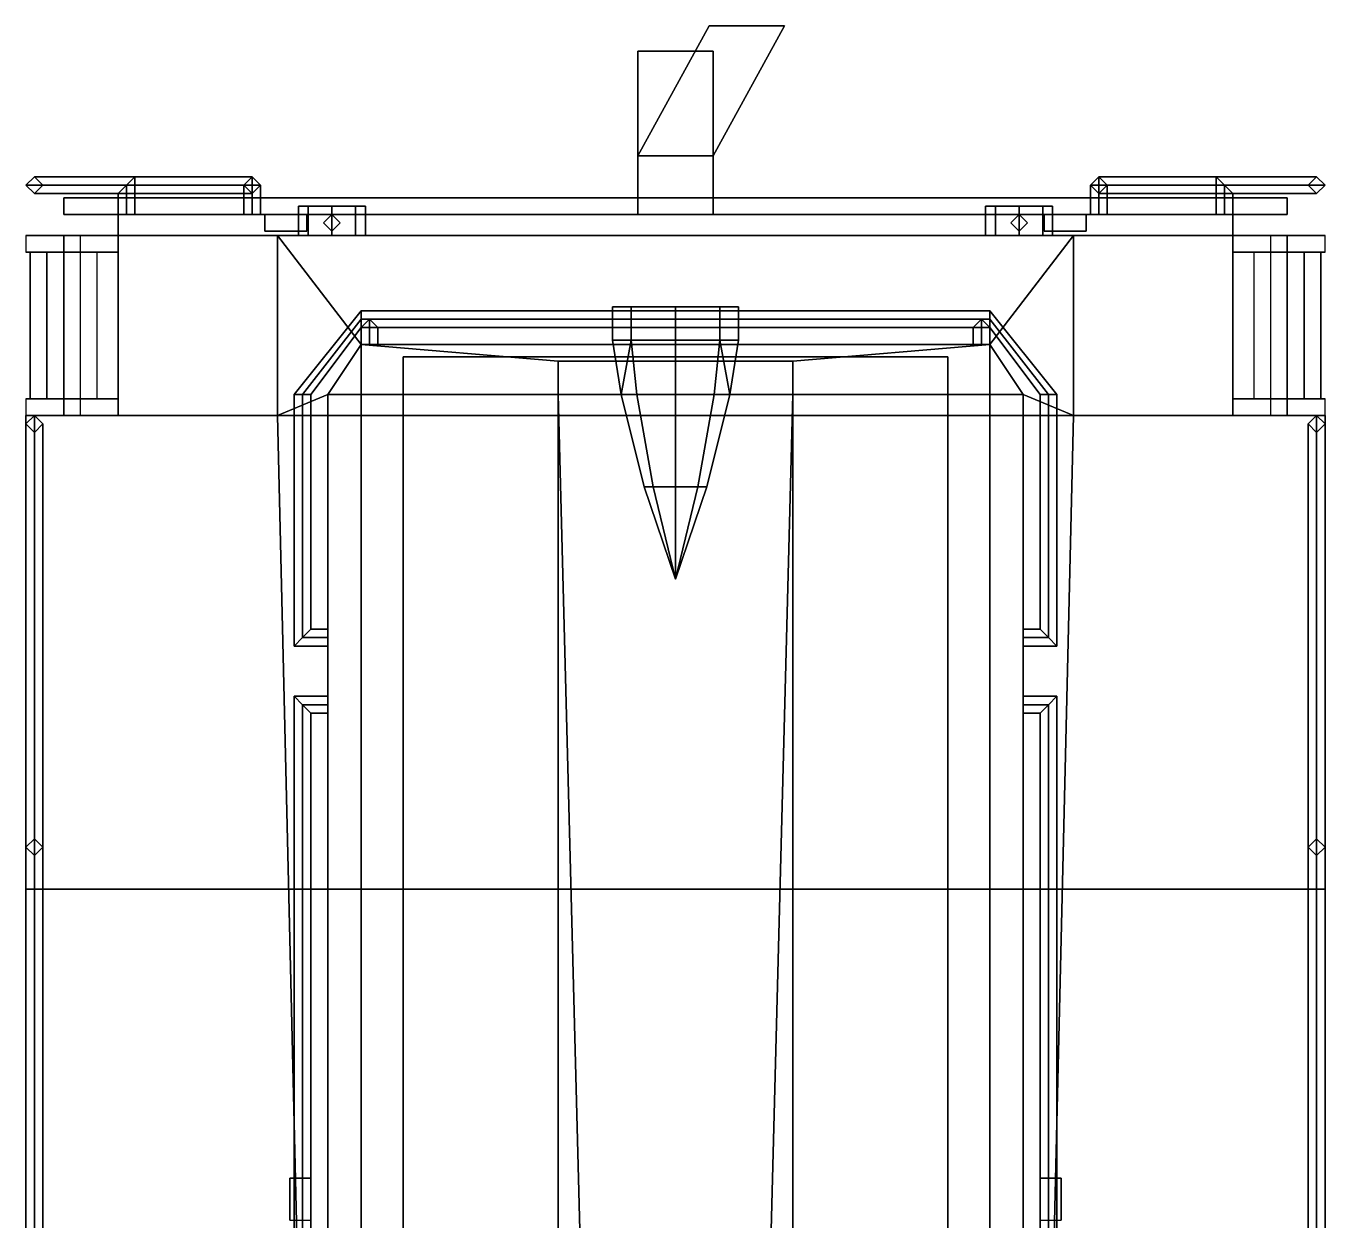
# Model space of a CAD drawing. Extents: x -1.55 to 1.55, y -4.7 to 4.73.
# Drawn here: x -1.55 to 1.55, y 1.88 to 4.73 of the extents above; entities that cross this region are included whole.
import ezdxf

# ---------------------------------------------------------------- set-up
doc = ezdxf.new("R2010")
doc.units = 0
doc.layers.get('0').update_dxf_attribs({"linetype": 'CONTINUOUS'})
doc.layers.add('LOWER', color=5, linetype='CONTINUOUS')
doc.layers.add('TMP', color=4, linetype='CONTINUOUS')

msp = doc.modelspace()

# ---------------------------------------------------------------- linework, layer by layer
for points in [[(0.08, 4.73, 1.22), (0.08, 4.73, 0.77), (-0.09, 4.42, 0.89), (-0.09, 4.42, 1.22)], [(-0.09, 4.42, 0.89), (0.08, 4.73, 0.77), (0.26, 4.73, 0.77), (0.09, 4.42, 0.89)], [(0.09, 4.42, 1.22), (0.26, 4.73, 1.22), (0.08, 4.73, 1.22), (-0.09, 4.42, 1.22)], [(0.26, 4.73, 1.22), (0.26, 4.73, 0.77), (0.08, 4.73, 0.77), (0.08, 4.73, 1.22)], [(0.09, 4.42, 0.89), (0.26, 4.73, 0.77), (0.26, 4.73, 1.22), (0.09, 4.42, 1.22)], [(-0.09, 4.67, 1.09), (-0.09, 4.67, 0.94), (-0.09, 4.28, 0.94), (-0.09, 4.28, 1.09)], [(0.05, 4.67, 1.09), (0.05, 4.67, 0.94), (-0.09, 4.67, 0.94), (-0.09, 4.67, 1.09)], [(-0.09, 4.28, 0.94), (-0.09, 4.67, 0.94), (0.09, 4.67, 0.94), (0.09, 4.28, 0.94)], [(0.09, 4.28, 1.09), (0.09, 4.67, 1.09), (-0.09, 4.67, 1.09), (-0.09, 4.28, 1.09)], [(-0.09, 4.42, 1.22), (-0.09, 4.42, 0.89), (0.09, 4.42, 0.89), (0.09, 4.42, 1.22)], [(0.09, 4.28, 0.94), (0.09, 4.42, 0.94), (0.09, 4.42, 1.09), (0.09, 4.28, 1.09)], [(-1.33, 4.28, 1.28), (-1.33, 4.28, 0.51), (-1.33, 4.23, 0.51), (-1.33, 4.23, 1.28)], [(1.33, 4.28, 1.28), (1.33, 4.28, 0.51), (-1.33, 4.28, 0.51), (-1.33, 4.28, 1.28)], [(1.33, 4.23, 1.28), (1.33, 4.28, 1.28), (-1.33, 4.28, 1.28), (-1.33, 4.23, 1.28)], [(-0.7634, 4.3, 1.4466), (-0.9, 4.3, 1.39), (-0.8766, 4.3, 1.4466), (-0.82, 4.3, 1.47)], [(-0.8766, 4.3, 1.4466), (-0.9, 4.3, 1.39), (-0.9, 4.23, 1.39), (-0.8766, 4.23, 1.4466)], [(-0.9, 4.3, 1.39), (-0.8766, 4.3, 1.3334), (-0.8766, 4.23, 1.3334), (-0.9, 4.23, 1.39)], [(-0.74, 4.3, 1.39), (-0.8766, 4.3, 1.3334), (-0.9, 4.3, 1.39), (-0.7634, 4.3, 1.4466)], [(-0.82, 4.3, 1.47), (-0.8766, 4.3, 1.4466), (-0.8766, 4.23, 1.4466), (-0.82, 4.23, 1.47)], [(-0.8766, 4.3, 1.3334), (-0.82, 4.3, 1.31), (-0.82, 4.23, 1.31), (-0.8766, 4.23, 1.3334)], [(-0.7634, 4.3, 1.3334), (-0.82, 4.3, 1.31), (-0.8766, 4.3, 1.3334), (-0.74, 4.3, 1.39)], [(-0.82, 4.28, 1.28), (-0.84, 4.26, 1.28), (-0.84, 4.26, 1.32), (-0.82, 4.28, 1.31)], [(-0.7634, 4.3, 1.4466), (-0.82, 4.3, 1.47), (-0.82, 4.23, 1.47), (-0.7634, 4.23, 1.4466)], [(-0.82, 4.3, 1.31), (-0.7634, 4.3, 1.3334), (-0.7634, 4.23, 1.3334), (-0.82, 4.23, 1.31)], [(-0.8, 4.26, 1.28), (-0.82, 4.28, 1.28), (-0.82, 4.28, 1.31), (-0.8, 4.26, 1.32)], [(-0.74, 4.3, 1.39), (-0.7634, 4.3, 1.4466), (-0.7634, 4.23, 1.4466), (-0.74, 4.23, 1.39)], [(-0.7634, 4.3, 1.3334), (-0.74, 4.3, 1.39), (-0.74, 4.23, 1.39), (-0.7634, 4.23, 1.3334)], [(0.8766, 4.3, 1.4466), (0.74, 4.3, 1.39), (0.7634, 4.3, 1.4466), (0.82, 4.3, 1.47)], [(0.7634, 4.3, 1.4466), (0.74, 4.3, 1.39), (0.74, 4.23, 1.39), (0.7634, 4.23, 1.4466)], [(0.74, 4.3, 1.39), (0.7634, 4.3, 1.3334), (0.7634, 4.23, 1.3334), (0.74, 4.23, 1.39)], [(0.9, 4.3, 1.39), (0.7634, 4.3, 1.3334), (0.74, 4.3, 1.39), (0.8766, 4.3, 1.4466)], [(0.82, 4.3, 1.47), (0.7634, 4.3, 1.4466), (0.7634, 4.23, 1.4466), (0.82, 4.23, 1.47)], [(0.7634, 4.3, 1.3334), (0.82, 4.3, 1.31), (0.82, 4.23, 1.31), (0.7634, 4.23, 1.3334)], [(0.8766, 4.3, 1.3334), (0.82, 4.3, 1.31), (0.7634, 4.3, 1.3334), (0.9, 4.3, 1.39)], [(0.82, 4.28, 1.28), (0.8, 4.26, 1.28), (0.8, 4.26, 1.32), (0.82, 4.28, 1.31)], [(0.8766, 4.3, 1.4466), (0.82, 4.3, 1.47), (0.82, 4.23, 1.47), (0.8766, 4.23, 1.4466)], [(0.82, 4.3, 1.31), (0.8766, 4.3, 1.3334), (0.8766, 4.23, 1.3334), (0.82, 4.23, 1.31)], [(0.84, 4.26, 1.28), (0.82, 4.28, 1.28), (0.82, 4.28, 1.31), (0.84, 4.26, 1.32)], [(0.9, 4.3, 1.39), (0.8766, 4.3, 1.4466), (0.8766, 4.23, 1.4466), (0.9, 4.23, 1.39)], [(0.8766, 4.3, 1.3334), (0.9, 4.3, 1.39), (0.9, 4.23, 1.39), (0.8766, 4.23, 1.3334)], [(1.33, 4.23, 0.51), (1.33, 4.28, 0.51), (1.33, 4.28, 1.28), (1.33, 4.23, 1.28)], [(-0.84, 4.26, 1.28), (-0.82, 4.24, 1.28), (-0.82, 4.24, 1.31), (-0.84, 4.26, 1.32)], [(-0.82, 4.24, 1.28), (-0.8, 4.26, 1.28), (-0.8, 4.26, 1.32), (-0.82, 4.24, 1.31)], [(0.8, 4.26, 1.28), (0.82, 4.24, 1.28), (0.82, 4.24, 1.31), (0.8, 4.26, 1.32)], [(0.82, 4.24, 1.28), (0.84, 4.26, 1.28), (0.84, 4.26, 1.32), (0.82, 4.24, 1.31)], [(-0.95, 4.23, 1.04), (-1.33, 4.23, 0.51), (1.33, 4.23, 0.51), (0.95, 4.23, 1.04)], [(-1.33, 4.23, 1.28), (-1.33, 4.23, 0.51), (-0.95, 4.23, 1.04), (-0.95, 4.23, 1.28)], [(-0.95, 4.23, 1.28), (-0.95, 4.23, 1.04), (-0.95, 3.8, 1.04), (-0.95, 3.8, 1.28)], [(0.75, 3.97, 1.28), (0.95, 4.23, 1.28), (-0.95, 4.23, 1.28), (-0.75, 3.97, 1.28)], [(-0.75, 3.97, 1.28), (-0.95, 4.23, 1.28), (-0.95, 3.8, 1.28), (-0.83, 3.85, 1.28)], [(-0.82, 4.23, 1.47), (-0.8766, 4.23, 1.4466), (-0.9, 4.23, 1.39), (-0.7634, 4.23, 1.4466)], [(-0.7634, 4.23, 1.4466), (-0.9, 4.23, 1.39), (-0.8766, 4.23, 1.3334), (-0.74, 4.23, 1.39)], [(-0.74, 4.23, 1.39), (-0.8766, 4.23, 1.3334), (-0.82, 4.23, 1.31), (-0.7634, 4.23, 1.3334)], [(0.82, 4.23, 1.47), (0.7634, 4.23, 1.4466), (0.74, 4.23, 1.39), (0.8766, 4.23, 1.4466)], [(0.8766, 4.23, 1.4466), (0.74, 4.23, 1.39), (0.7634, 4.23, 1.3334), (0.9, 4.23, 1.39)], [(0.95, 3.8, 1.28), (0.95, 4.23, 1.28), (0.75, 3.97, 1.28), (0.83, 3.85, 1.28)], [(0.9, 4.23, 1.39), (0.7634, 4.23, 1.3334), (0.82, 4.23, 1.31), (0.8766, 4.23, 1.3334)], [(0.95, 3.8, 1.04), (0.95, 4.23, 1.04), (0.95, 4.23, 1.28), (0.95, 3.8, 1.28)], [(0.95, 4.23, 1.04), (1.33, 4.23, 0.51), (1.33, 4.23, 1.28), (0.95, 4.23, 1.28)], [(-0.89, 3.85, 2.71), (-0.91, 3.85, 2.73), (-0.75, 4.05, 2.73), (-0.75, 4.03, 2.71)], [(-0.91, 3.85, 2.73), (-0.89, 3.85, 2.75), (-0.75, 4.03, 2.75), (-0.75, 4.05, 2.73)], [(-0.87, 3.85, 2.73), (-0.89, 3.85, 2.71), (-0.75, 4.03, 2.71), (-0.75, 4.01, 2.73)], [(-0.89, 3.85, 2.75), (-0.87, 3.85, 2.73), (-0.75, 4.01, 2.73), (-0.75, 4.03, 2.75)], [(-0.75, 4.05, 2.73), (-0.75, 4.03, 2.75), (0.75, 4.03, 2.75), (0.75, 4.05, 2.73)], [(-0.75, 4.03, 2.71), (-0.75, 4.05, 2.73), (0.75, 4.05, 2.73), (0.75, 4.03, 2.71)], [(-0.75, 4.03, 2.75), (-0.75, 4.01, 2.73), (0.75, 4.01, 2.73), (0.75, 4.03, 2.75)], [(-0.75, 4.01, 2.73), (-0.75, 4.03, 2.71), (0.75, 4.03, 2.71), (0.75, 4.01, 2.73)], [(-0.75, 3.97, 2.73), (-0.73, 3.97, 2.75), (-0.73, 4.03, 2.75), (-0.75, 4.01, 2.73)], [(-0.73, 3.97, 2.71), (-0.75, 3.97, 2.73), (-0.75, 4.01, 2.73), (-0.73, 4.03, 2.71)], [(-0.73, 3.97, 2.75), (-0.71, 3.97, 2.73), (-0.71, 4.01, 2.73), (-0.73, 4.03, 2.75)], [(-0.71, 3.97, 2.73), (-0.73, 3.97, 2.71), (-0.73, 4.03, 2.71), (-0.71, 4.01, 2.73)], [(-0.15, 3.98, 3), (-0.1061, 3.98, 3.1061), (-0.1061, 4.06, 3.1061), (-0.15, 4.06, 3)], [(-0.1061, 3.98, 2.8939), (-0.15, 3.98, 3), (-0.15, 4.06, 3), (-0.1061, 4.06, 2.8939)], [(-0.1061, 4.06, 3.1061), (0.15, 4.06, 3), (0.1061, 4.06, 2.8939), (-0.15, 4.06, 3)], [(-0.15, 4.06, 3), (0.1061, 4.06, 2.8939), (0, 4.06, 2.85), (-0.1061, 4.06, 2.8939)], [(-0.1061, 3.98, 3.1061), (0, 3.98, 3.15), (0, 4.06, 3.15), (-0.1061, 4.06, 3.1061)], [(0, 3.98, 2.85), (-0.1061, 3.98, 2.8939), (-0.1061, 4.06, 2.8939), (0, 4.06, 2.85)], [(0, 4.06, 3.15), (0.1061, 4.06, 3.1061), (0.15, 4.06, 3), (-0.1061, 4.06, 3.1061)], [(0, 3.98, 3.15), (0.1061, 3.98, 3.1061), (0.1061, 4.06, 3.1061), (0, 4.06, 3.15)], [(0.1061, 3.98, 2.8939), (0, 3.98, 2.85), (0, 4.06, 2.85), (0.1061, 4.06, 2.8939)], [(0.1061, 3.98, 3.1061), (0.15, 3.98, 3), (0.15, 4.06, 3), (0.1061, 4.06, 3.1061)], [(0.15, 3.98, 3), (0.1061, 3.98, 2.8939), (0.1061, 4.06, 2.8939), (0.15, 4.06, 3)], [(0.71, 3.97, 2.73), (0.73, 3.97, 2.75), (0.73, 4.03, 2.75), (0.71, 4.01, 2.73)], [(0.73, 3.97, 2.71), (0.71, 3.97, 2.73), (0.71, 4.01, 2.73), (0.73, 4.03, 2.71)], [(0.73, 3.97, 2.75), (0.75, 3.97, 2.73), (0.75, 4.01, 2.73), (0.73, 4.03, 2.75)], [(0.75, 3.97, 2.73), (0.73, 3.97, 2.71), (0.73, 4.03, 2.71), (0.75, 4.01, 2.73)], [(0.89, 3.85, 2.75), (0.91, 3.85, 2.73), (0.75, 4.05, 2.73), (0.75, 4.03, 2.75)], [(0.91, 3.85, 2.73), (0.89, 3.85, 2.71), (0.75, 4.03, 2.71), (0.75, 4.05, 2.73)], [(0.87, 3.85, 2.73), (0.89, 3.85, 2.75), (0.75, 4.03, 2.75), (0.75, 4.01, 2.73)], [(0.89, 3.85, 2.71), (0.87, 3.85, 2.73), (0.75, 4.01, 2.73), (0.75, 4.03, 2.71)], [(-0.75, 3.97, 2.75), (-0.75, 3.97, 1.28), (-0.83, 3.85, 1.28), (-0.83, 3.85, 2.75)], [(-0.75, 3.97, 2.81), (-0.75, 3.97, 2.75), (-0.83, 3.85, 2.75), (-0.75, 3.85, 2.81)], [(0.75, 3.97, 2.75), (0.75, 3.97, 1.28), (-0.75, 3.97, 1.28), (-0.75, 3.97, 2.75)], [(-0.28, 3.85, 2.9), (-0.28, 3.93, 2.9), (-0.75, 3.97, 2.81), (-0.75, 3.85, 2.81)], [(-0.75, 3.97, 2.81), (-0.28, 3.93, 2.9), (0.28, 3.93, 2.9), (0.75, 3.97, 2.81)], [(0.75, 3.97, 2.81), (0.75, 3.97, 2.75), (-0.75, 3.97, 2.75), (-0.75, 3.97, 2.81)], [(-0.1299, 3.85, 3), (-0.15, 3.98, 3), (-0.1061, 3.98, 2.8939), (-0.1299, 3.85, 2.9)], [(-0.0919, 3.85, 3.0919), (-0.1061, 3.98, 3.1061), (-0.15, 3.98, 3), (-0.1299, 3.85, 3)], [(-0.1299, 3.85, 2.9), (-0.1061, 3.98, 2.8939), (0, 3.98, 2.85), (0, 3.85, 2.8701)], [(0, 3.85, 3.1299), (0, 3.98, 3.15), (-0.1061, 3.98, 3.1061), (-0.0919, 3.85, 3.0919)], [(0, 3.85, 2.8701), (0, 3.98, 2.85), (0.1061, 3.98, 2.8939), (0.1299, 3.85, 2.9)], [(0.0919, 3.85, 3.0919), (0.1061, 3.98, 3.1061), (0, 3.98, 3.15), (0, 3.85, 3.1299)], [(0.1299, 3.85, 3), (0.15, 3.98, 3), (0.1061, 3.98, 3.1061), (0.0919, 3.85, 3.0919)], [(0.1299, 3.85, 2.9), (0.1061, 3.98, 2.8939), (0.15, 3.98, 3), (0.1299, 3.85, 3)], [(0.75, 3.97, 2.81), (0.28, 3.93, 2.9), (0.28, 3.85, 2.9), (0.75, 3.85, 2.81)], [(0.83, 3.85, 1.28), (0.75, 3.97, 1.28), (0.75, 3.97, 2.75), (0.83, 3.85, 2.75)], [(0.83, 3.85, 2.75), (0.75, 3.97, 2.75), (0.75, 3.97, 2.81), (0.75, 3.85, 2.81)], [(0.28, 3.85, 2.9), (0.28, 3.93, 2.9), (-0.28, 3.93, 2.9), (-0.28, 3.85, 2.9)], [(-0.83, -1.3, 1.28), (-0.83, 3.85, 1.28), (-0.95, 3.8, 1.28), (-0.83, -1.3, 1.28)], [(-0.91, 3.25, 2.73), (-0.89, 3.27, 2.75), (-0.89, 3.85, 2.75), (-0.91, 3.85, 2.73)], [(-0.89, 3.27, 2.71), (-0.91, 3.25, 2.73), (-0.91, 3.85, 2.73), (-0.89, 3.85, 2.71)], [(-0.89, 3.27, 2.75), (-0.87, 3.29, 2.73), (-0.87, 3.85, 2.73), (-0.89, 3.85, 2.75)], [(-0.87, 3.29, 2.73), (-0.89, 3.27, 2.71), (-0.89, 3.85, 2.71), (-0.87, 3.85, 2.73)], [(-0.83, 3.85, 2.75), (-0.83, 3.85, 1.28), (-0.83, -1.3, 1.28), (-0.83, -1.3, 2.75)], [(-0.75, 3.85, 2.81), (-0.83, 3.85, 2.75), (-0.83, -1.3, 2.75), (-0.75, -1.3, 2.81)], [(-0.28, -1.3, 2.9), (-0.28, 3.85, 2.9), (-0.75, 3.85, 2.81), (-0.75, -1.3, 2.81)], [(0.21, 1.15, 2.9), (0.28, 3.85, 2.9), (-0.28, 3.85, 2.9), (-0.21, 1.15, 2.9)], [(-0.21, 1.15, 2.9), (-0.28, 3.85, 2.9), (-0.28, 3.85, 2.9), (-0.28, 1.09, 2.9)], [(-0.053, 3.63, 3.053), (-0.0919, 3.85, 3.0919), (-0.1299, 3.85, 3), (-0.075, 3.63, 3)], [(-0.075, 3.63, 3), (-0.1299, 3.85, 3), (-0.1299, 3.85, 2.9), (-0.075, 3.63, 2.9)], [(0, 3.63, 3.075), (0, 3.85, 3.1299), (-0.0919, 3.85, 3.0919), (-0.053, 3.63, 3.053)], [(0.053, 3.63, 3.053), (0.0919, 3.85, 3.0919), (0, 3.85, 3.1299), (0, 3.63, 3.075)], [(0.075, 3.63, 3), (0.1299, 3.85, 3), (0.0919, 3.85, 3.0919), (0.053, 3.63, 3.053)], [(0.075, 3.63, 2.9), (0.1299, 3.85, 2.9), (0.1299, 3.85, 3), (0.075, 3.63, 3)], [(0.28, 3.85, 2.9), (0.28, 3.85, 2.9), (0.21, 1.15, 2.9), (0.28, 1.09, 2.9)], [(0.75, 3.85, 2.81), (0.28, 3.85, 2.9), (0.28, -1.3, 2.9), (0.75, -1.3, 2.81)], [(0.83, -1.3, 2.75), (0.83, 3.85, 2.75), (0.75, 3.85, 2.81), (0.75, -1.3, 2.81)], [(0.83, -1.3, 1.28), (0.83, 3.85, 1.28), (0.83, 3.85, 2.75), (0.83, -1.3, 2.75)], [(0.83, -1.3, 1.28), (0.95, 3.8, 1.28), (0.83, 3.85, 1.28), (0.83, -1.3, 1.28)], [(0.87, 3.29, 2.73), (0.89, 3.27, 2.75), (0.89, 3.85, 2.75), (0.87, 3.85, 2.73)], [(0.89, 3.27, 2.71), (0.87, 3.29, 2.73), (0.87, 3.85, 2.73), (0.89, 3.85, 2.71)], [(0.89, 3.27, 2.75), (0.91, 3.25, 2.73), (0.91, 3.85, 2.73), (0.89, 3.85, 2.75)], [(0.91, 3.25, 2.73), (0.89, 3.27, 2.71), (0.89, 3.85, 2.71), (0.91, 3.85, 2.73)], [(-1.55, 3.8, 1.28), (-1.55, 2.57, 1.04), (-1.55, -3.17, 1.04), (-1.55, -3.77, 1.28)], [(-0.83, -1.3, 1.28), (-0.95, 3.8, 1.28), (-1.55, 3.8, 1.28), (-1.55, -1.3, 1.28)], [(-1.55, 3.8, 1.28), (-1.55, 3.8, 0.55), (-1.55, 3.61, 0.55), (-1.55, 3.49, 0.79)], [(0.95, 3.8, 1.04), (1.55, 3.8, 0.55), (-1.55, 3.8, 0.55), (-0.95, 3.8, 1.04)], [(-1.55, 3.8, 1.28), (-1.55, 3.49, 0.79), (-1.55, 3.34, 0.85), (-1.55, 3.8, 1.28)], [(-1.55, 3.8, 1.28), (-1.55, 3.34, 0.85), (-1.55, 2.67, 0.85), (-1.55, 3.8, 1.28)], [(-1.55, 3.8, 1.28), (-1.55, 2.67, 0.85), (-1.55, 2.67, 0.96), (-1.55, 3.8, 1.28)], [(-1.55, 3.8, 1.28), (-1.55, 2.67, 0.96), (-1.55, 2.57, 1.04), (-1.55, 3.8, 1.28)], [(-0.95, 3.8, 1.28), (-0.95, 3.8, 1.04), (-1.55, 3.8, 0.55), (-1.55, 3.8, 1.28)], [(-1.53, 3.8, 2.07), (-1.55, 3.78, 2.05), (-1.55, -1.3, 2.05), (-1.53, -1.3, 2.07)], [(-1.53, 3.8, 1.28), (-1.55, 3.78, 1.28), (-1.55, 3.78, 2.05), (-1.53, 3.8, 2.07)], [(-1.51, 3.78, 2.05), (-1.53, 3.8, 2.07), (-1.53, -1.3, 2.07), (-1.51, -1.3, 2.05)], [(-1.51, 3.78, 1.28), (-1.53, 3.8, 1.28), (-1.53, 3.8, 2.07), (-1.51, 3.78, 2.05)], [(1.55, 3.8, 1.28), (0.95, 3.8, 1.28), (0.83, -1.3, 1.28), (1.55, -1.3, 1.28)], [(1.55, 3.8, 0.55), (0.95, 3.8, 1.04), (0.95, 3.8, 1.28), (1.55, 3.8, 1.28)], [(1.53, 3.8, 2.07), (1.51, 3.78, 2.05), (1.51, -1.3, 2.05), (1.53, -1.3, 2.07)], [(1.53, 3.8, 1.28), (1.51, 3.78, 1.28), (1.51, 3.78, 2.05), (1.53, 3.8, 2.07)], [(1.55, 3.78, 2.05), (1.53, 3.8, 2.07), (1.53, -1.3, 2.07), (1.55, -1.3, 2.05)], [(1.55, 3.78, 1.28), (1.53, 3.8, 1.28), (1.53, 3.8, 2.07), (1.55, 3.78, 2.05)], [(1.55, -3.17, 1.04), (1.55, 2.57, 1.04), (1.55, 3.8, 1.28), (1.55, -3.77, 1.28)], [(1.55, 3.61, 0.55), (1.55, 3.8, 0.55), (1.55, 3.8, 1.28), (1.55, 3.49, 0.79)], [(1.55, 3.34, 0.85), (1.55, 3.49, 0.79), (1.55, 3.8, 1.28)], [(1.55, 2.67, 0.85), (1.55, 3.34, 0.85), (1.55, 3.8, 1.28)], [(1.55, 2.67, 0.96), (1.55, 2.67, 0.85), (1.55, 3.8, 1.28)], [(1.55, 2.57, 1.04), (1.55, 2.67, 0.96), (1.55, 3.8, 1.28)], [(-1.55, 3.78, 2.05), (-1.53, 3.76, 2.03), (-1.53, -1.3, 2.03), (-1.55, -1.3, 2.05)], [(-1.55, 3.78, 1.28), (-1.53, 3.76, 1.28), (-1.53, 3.76, 2.03), (-1.55, 3.78, 2.05)], [(-1.53, 3.76, 2.03), (-1.51, 3.78, 2.05), (-1.51, -1.3, 2.05), (-1.53, -1.3, 2.03)], [(-1.53, 3.76, 1.28), (-1.51, 3.78, 1.28), (-1.51, 3.78, 2.05), (-1.53, 3.76, 2.03)], [(1.51, 3.78, 2.05), (1.53, 3.76, 2.03), (1.53, -1.3, 2.03), (1.51, -1.3, 2.05)], [(1.51, 3.78, 1.28), (1.53, 3.76, 1.28), (1.53, 3.76, 2.03), (1.51, 3.78, 2.05)], [(1.53, 3.76, 2.03), (1.55, 3.78, 2.05), (1.55, -1.3, 2.05), (1.53, -1.3, 2.03)], [(1.53, 3.76, 1.28), (1.55, 3.78, 1.28), (1.55, 3.78, 2.05), (1.53, 3.76, 2.03)], [(0, 3.41, 3), (-0.053, 3.63, 3.053), (-0.075, 3.63, 3), (0, 3.41, 3)], [(0, 3.41, 3), (-0.075, 3.63, 3), (-0.075, 3.63, 2.9), (0, 3.41, 2.9)], [(0, 3.41, 3), (0, 3.63, 3.075), (-0.053, 3.63, 3.053), (0, 3.41, 3)], [(0, 3.41, 3), (0.075, 3.63, 3), (0.053, 3.63, 3.053), (0, 3.41, 3)], [(0, 3.41, 3), (0.053, 3.63, 3.053), (0, 3.63, 3.075), (0, 3.41, 3)], [(0, 3.41, 2.9), (0.075, 3.63, 2.9), (0.075, 3.63, 3), (0, 3.41, 3)], [(-0.83, 3.27, 2.75), (-0.83, 3.29, 2.73), (-0.87, 3.29, 2.73), (-0.89, 3.27, 2.75)], [(-0.83, 3.29, 2.73), (-0.83, 3.27, 2.71), (-0.89, 3.27, 2.71), (-0.87, 3.29, 2.73)], [(0.89, 3.27, 2.75), (0.87, 3.29, 2.73), (0.83, 3.29, 2.73), (0.83, 3.27, 2.75)], [(0.87, 3.29, 2.73), (0.89, 3.27, 2.71), (0.83, 3.27, 2.71), (0.83, 3.29, 2.73)], [(-0.83, 3.25, 2.73), (-0.83, 3.27, 2.75), (-0.89, 3.27, 2.75), (-0.91, 3.25, 2.73)], [(-0.83, 3.27, 2.71), (-0.83, 3.25, 2.73), (-0.91, 3.25, 2.73), (-0.89, 3.27, 2.71)], [(0.91, 3.25, 2.73), (0.89, 3.27, 2.75), (0.83, 3.27, 2.75), (0.83, 3.25, 2.73)], [(0.89, 3.27, 2.71), (0.91, 3.25, 2.73), (0.83, 3.25, 2.73), (0.83, 3.27, 2.71)], [(-0.91, 0.42, 2.73), (-0.89, 0.44, 2.75), (-0.89, 3.11, 2.75), (-0.91, 3.13, 2.73)], [(-0.89, 0.44, 2.71), (-0.91, 0.42, 2.73), (-0.91, 3.13, 2.73), (-0.89, 3.11, 2.71)], [(-0.83, 3.13, 2.73), (-0.83, 3.11, 2.71), (-0.89, 3.11, 2.71), (-0.91, 3.13, 2.73)], [(-0.83, 3.11, 2.75), (-0.83, 3.13, 2.73), (-0.91, 3.13, 2.73), (-0.89, 3.11, 2.75)], [(-0.89, 0.44, 2.75), (-0.87, 0.46, 2.73), (-0.87, 3.09, 2.73), (-0.89, 3.11, 2.75)], [(-0.87, 0.46, 2.73), (-0.89, 0.44, 2.71), (-0.89, 3.11, 2.71), (-0.87, 3.09, 2.73)], [(-0.83, 3.11, 2.71), (-0.83, 3.09, 2.73), (-0.87, 3.09, 2.73), (-0.89, 3.11, 2.71)], [(-0.83, 3.09, 2.73), (-0.83, 3.11, 2.75), (-0.89, 3.11, 2.75), (-0.87, 3.09, 2.73)], [(0.91, 3.13, 2.73), (0.89, 3.11, 2.71), (0.83, 3.11, 2.71), (0.83, 3.13, 2.73)], [(0.89, 3.11, 2.75), (0.91, 3.13, 2.73), (0.83, 3.13, 2.73), (0.83, 3.11, 2.75)], [(0.89, 3.11, 2.71), (0.87, 3.09, 2.73), (0.83, 3.09, 2.73), (0.83, 3.11, 2.71)], [(0.87, 3.09, 2.73), (0.89, 3.11, 2.75), (0.83, 3.11, 2.75), (0.83, 3.09, 2.73)], [(0.87, 0.46, 2.73), (0.89, 0.44, 2.75), (0.89, 3.11, 2.75), (0.87, 3.09, 2.73)], [(0.89, 0.44, 2.71), (0.87, 0.46, 2.73), (0.87, 3.09, 2.73), (0.89, 3.11, 2.71)], [(0.89, 0.44, 2.75), (0.91, 0.42, 2.73), (0.91, 3.13, 2.73), (0.89, 3.11, 2.75)], [(0.91, 0.42, 2.73), (0.89, 0.44, 2.71), (0.89, 3.11, 2.71), (0.91, 3.13, 2.73)], [(-1.53, 2.79, 1.28), (-1.55, 2.77, 1.28), (-1.55, 2.77, 2.05), (-1.53, 2.79, 2.03)], [(-1.51, 2.77, 1.28), (-1.53, 2.79, 1.28), (-1.53, 2.79, 2.03), (-1.51, 2.77, 2.05)], [(1.53, 2.79, 1.28), (1.51, 2.77, 1.28), (1.51, 2.77, 2.05), (1.53, 2.79, 2.03)], [(1.55, 2.77, 1.28), (1.53, 2.79, 1.28), (1.53, 2.79, 2.03), (1.55, 2.77, 2.05)], [(-1.55, 2.77, 1.28), (-1.53, 2.75, 1.28), (-1.53, 2.75, 2.03), (-1.55, 2.77, 2.05)], [(-1.53, 2.75, 1.28), (-1.51, 2.77, 1.28), (-1.51, 2.77, 2.05), (-1.53, 2.75, 2.03)], [(1.51, 2.77, 1.28), (1.53, 2.75, 1.28), (1.53, 2.75, 2.03), (1.51, 2.77, 2.05)], [(1.53, 2.75, 1.28), (1.55, 2.77, 1.28), (1.55, 2.77, 2.05), (1.53, 2.75, 2.03)], [(-1.55, 2.67, 0.96), (-1.55, 2.67, 0.85), (1.55, 2.67, 0.85), (1.55, 2.67, 0.96)], [(-0.92, 1.98, 0.27), (-0.92, 1.98, 0.12), (-0.92, 1.88, 0.06), (-0.92, 1.88, 0.33)], [(-0.87, 1.98, 0.27), (-0.87, 1.98, 0.12), (-0.92, 1.98, 0.12), (-0.92, 1.98, 0.27)], [(-0.87, 1.88, 0.33), (-0.87, 1.98, 0.27), (-0.92, 1.98, 0.27), (-0.92, 1.88, 0.33)], [(0.92, 1.98, 0.27), (0.92, 1.98, 0.12), (0.87, 1.98, 0.12), (0.87, 1.98, 0.27)], [(0.92, 1.88, 0.33), (0.92, 1.98, 0.27), (0.87, 1.98, 0.27), (0.87, 1.88, 0.33)], [(0.92, 1.88, 0.06), (0.92, 1.98, 0.12), (0.92, 1.98, 0.27), (0.92, 1.88, 0.33)]]:
    msp.add_3dface(points)
at = {"layer": 'LOWER'}
for points in [[(-0.65, 3.94, 1.04), (-0.65, 3.94, 0.53), (-0.65, 3.2, 0.34), (-0.65, 3.94, 1.04)], [(0.65, 3.94, 1.04), (0.65, 3.94, 0.53), (-0.65, 3.94, 0.53), (-0.65, 3.94, 1.04)], [(-0.65, 3.94, 1.04), (-0.65, 3.2, 0.34), (-0.65, -4.04, 0.34), (-0.65, -4.04, 1.04)], [(0.65, 3.2, 0.34), (0.65, 3.94, 0.53), (0.65, 3.94, 1.04)], [(0.65, -4.04, 0.34), (0.65, 3.2, 0.34), (0.65, 3.94, 1.04), (0.65, -4.04, 1.04)]]:
    msp.add_3dface(points, dxfattribs=at)
at = {"layer": 'TMP'}
for points in [[(-1.55, 4.35, 2.07), (-1.53, 4.37, 2.05), (-1.53, 4.37, 1.26), (-1.55, 4.35, 1.24)], [(-1.53, 4.37, 2.05), (-1.55, 4.35, 2.07), (-0.99, 4.35, 2.07), (-1.01, 4.37, 2.05)], [(-1.29, 4.37, 1.26), (-1.31, 4.35, 1.24), (-1.55, 4.35, 1.24), (-1.53, 4.37, 1.26)], [(-1.53, 4.33, 2.05), (-1.55, 4.35, 2.07), (-1.55, 4.35, 1.24), (-1.53, 4.33, 1.26)], [(-1.55, 4.35, 2.07), (-1.53, 4.33, 2.05), (-1.01, 4.33, 2.05), (-0.99, 4.35, 2.07)], [(-1.31, 4.35, 1.24), (-1.33, 4.33, 1.26), (-1.53, 4.33, 1.26), (-1.55, 4.35, 1.24)], [(-1.53, 4.37, 2.05), (-1.51, 4.35, 2.03), (-1.51, 4.35, 1.28), (-1.53, 4.37, 1.26)], [(-1.51, 4.35, 2.03), (-1.53, 4.37, 2.05), (-1.01, 4.37, 2.05), (-1.03, 4.35, 2.03)], [(-1.31, 4.35, 1.28), (-1.29, 4.37, 1.26), (-1.53, 4.37, 1.26), (-1.51, 4.35, 1.28)], [(-1.51, 4.35, 2.03), (-1.53, 4.33, 2.05), (-1.53, 4.33, 1.26), (-1.51, 4.35, 1.28)], [(-1.53, 4.33, 2.05), (-1.51, 4.35, 2.03), (-1.03, 4.35, 2.03), (-1.01, 4.33, 2.05)], [(-1.33, 4.33, 1.26), (-1.31, 4.35, 1.28), (-1.51, 4.35, 1.28), (-1.53, 4.33, 1.26)], [(-1.33, 4.28, 1.26), (-1.31, 4.28, 1.28), (-1.31, 4.35, 1.28), (-1.33, 4.33, 1.26)], [(-1.31, 4.28, 1.24), (-1.33, 4.28, 1.26), (-1.33, 4.33, 1.26), (-1.31, 4.35, 1.24)], [(-1.31, 4.28, 1.28), (-1.29, 4.28, 1.26), (-1.29, 4.37, 1.26), (-1.31, 4.35, 1.28)], [(-1.29, 4.28, 1.26), (-1.31, 4.28, 1.24), (-1.31, 4.35, 1.24), (-1.29, 4.37, 1.26)], [(-1.03, 4.35, 2.03), (-1.01, 4.37, 2.05), (-1.01, 4.37, 1.24), (-1.03, 4.35, 1.26)], [(-1.01, 4.28, 1.24), (-1.03, 4.28, 1.26), (-1.03, 4.35, 1.26), (-1.01, 4.37, 1.24)], [(-1.01, 4.33, 2.05), (-1.03, 4.35, 2.03), (-1.03, 4.35, 1.26), (-1.01, 4.33, 1.28)], [(-1.03, 4.28, 1.26), (-1.01, 4.28, 1.28), (-1.01, 4.33, 1.28), (-1.03, 4.35, 1.26)], [(-1.01, 4.37, 2.05), (-0.99, 4.35, 2.07), (-0.99, 4.35, 1.26), (-1.01, 4.37, 1.24)], [(-0.99, 4.28, 1.26), (-1.01, 4.28, 1.24), (-1.01, 4.37, 1.24), (-0.99, 4.35, 1.26)], [(-0.99, 4.35, 2.07), (-1.01, 4.33, 2.05), (-1.01, 4.33, 1.28), (-0.99, 4.35, 1.26)], [(-1.01, 4.28, 1.28), (-0.99, 4.28, 1.26), (-0.99, 4.35, 1.26), (-1.01, 4.33, 1.28)], [(0.99, 4.35, 2.07), (1.01, 4.37, 2.05), (1.01, 4.37, 1.24), (0.99, 4.35, 1.26)], [(1.01, 4.28, 1.24), (0.99, 4.28, 1.26), (0.99, 4.35, 1.26), (1.01, 4.37, 1.24)], [(1.01, 4.37, 2.05), (0.99, 4.35, 2.07), (1.55, 4.35, 2.07), (1.53, 4.37, 2.05)], [(1.01, 4.33, 2.05), (0.99, 4.35, 2.07), (0.99, 4.35, 1.26), (1.01, 4.33, 1.28)], [(0.99, 4.28, 1.26), (1.01, 4.28, 1.28), (1.01, 4.33, 1.28), (0.99, 4.35, 1.26)], [(0.99, 4.35, 2.07), (1.01, 4.33, 2.05), (1.53, 4.33, 2.05), (1.55, 4.35, 2.07)], [(1.01, 4.37, 2.05), (1.03, 4.35, 2.03), (1.03, 4.35, 1.26), (1.01, 4.37, 1.24)], [(1.03, 4.28, 1.26), (1.01, 4.28, 1.24), (1.01, 4.37, 1.24), (1.03, 4.35, 1.26)], [(1.03, 4.35, 2.03), (1.01, 4.37, 2.05), (1.53, 4.37, 2.05), (1.51, 4.35, 2.03)], [(1.03, 4.35, 2.03), (1.01, 4.33, 2.05), (1.01, 4.33, 1.28), (1.03, 4.35, 1.26)], [(1.01, 4.28, 1.28), (1.03, 4.28, 1.26), (1.03, 4.35, 1.26), (1.01, 4.33, 1.28)], [(1.01, 4.33, 2.05), (1.03, 4.35, 2.03), (1.51, 4.35, 2.03), (1.53, 4.33, 2.05)], [(1.31, 4.28, 1.24), (1.29, 4.28, 1.26), (1.29, 4.37, 1.26), (1.31, 4.35, 1.24)], [(1.29, 4.28, 1.26), (1.31, 4.28, 1.28), (1.31, 4.35, 1.28), (1.29, 4.37, 1.26)], [(1.51, 4.35, 1.28), (1.53, 4.37, 1.26), (1.29, 4.37, 1.26), (1.31, 4.35, 1.28)], [(1.53, 4.37, 1.26), (1.55, 4.35, 1.24), (1.31, 4.35, 1.24), (1.29, 4.37, 1.26)], [(1.31, 4.28, 1.28), (1.33, 4.28, 1.26), (1.33, 4.33, 1.26), (1.31, 4.35, 1.28)], [(1.33, 4.28, 1.26), (1.31, 4.28, 1.24), (1.31, 4.35, 1.24), (1.33, 4.33, 1.26)], [(1.53, 4.33, 1.26), (1.51, 4.35, 1.28), (1.31, 4.35, 1.28), (1.33, 4.33, 1.26)], [(1.55, 4.35, 1.24), (1.53, 4.33, 1.26), (1.33, 4.33, 1.26), (1.31, 4.35, 1.24)], [(1.51, 4.35, 2.03), (1.53, 4.37, 2.05), (1.53, 4.37, 1.26), (1.51, 4.35, 1.28)], [(1.53, 4.33, 2.05), (1.51, 4.35, 2.03), (1.51, 4.35, 1.28), (1.53, 4.33, 1.26)], [(1.53, 4.37, 2.05), (1.55, 4.35, 2.07), (1.55, 4.35, 1.24), (1.53, 4.37, 1.26)], [(1.55, 4.35, 2.07), (1.53, 4.33, 2.05), (1.53, 4.33, 1.26), (1.55, 4.35, 1.24)], [(-1.46, 4.32, 0.26), (-1.46, 4.28, 0.26), (1.46, 4.28, 0.26), (1.46, 4.32, 0.26)], [(1.46, 4.32, 0.26), (1.46, 4.32, 0.14), (-1.46, 4.32, 0.14), (-1.46, 4.32, 0.26)], [(-1.46, 4.32, 0.14), (-1.46, 4.28, 0.14), (-1.46, 4.28, 0.26), (-1.46, 4.32, 0.26)], [(1.46, 4.28, 0.26), (1.46, 4.28, 0.14), (1.46, 4.32, 0.14), (1.46, 4.32, 0.26)], [(-1.46, 4.28, 0.26), (-1.46, 4.28, 0.14), (1.46, 4.28, 0.14), (1.46, 4.28, 0.26)], [(-0.98, 4.28, 0.51), (-0.88, 4.28, 0.51), (-0.88, 4.28, 0.26), (-0.98, 4.28, 0.26)], [(-0.98, 4.28, 0.14), (-0.98, 4.24, 0.14), (-0.98, 4.24, 0.51), (-0.98, 4.28, 0.51)], [(-0.88, 4.28, 0.51), (-0.88, 4.24, 0.51), (-0.88, 4.24, 0.14), (-0.88, 4.28, 0.14)], [(0.88, 4.28, 0.51), (0.98, 4.28, 0.51), (0.98, 4.28, 0.26), (0.88, 4.28, 0.26)], [(0.88, 4.28, 0.14), (0.88, 4.24, 0.14), (0.88, 4.24, 0.51), (0.88, 4.28, 0.51)], [(0.98, 4.28, 0.51), (0.98, 4.24, 0.51), (0.98, 4.24, 0.14), (0.98, 4.28, 0.14)], [(-1.46, 4.23, 1.18), (-1.55, 4.23, 0.41), (-1.55, 4.19, 0.41), (-1.46, 4.19, 1.18)], [(-1.33, 4.23, 1.18), (-1.42, 4.23, 0.41), (-1.55, 4.23, 0.41), (-1.46, 4.23, 1.18)], [(-1.33, 4.19, 1.18), (-1.33, 4.23, 1.18), (-1.46, 4.23, 1.18), (-1.46, 4.19, 1.18)], [(-1.42, 4.19, 0.41), (-1.42, 4.23, 0.41), (-1.33, 4.23, 1.18), (-1.33, 4.19, 1.18)], [(-0.95, 3.8, 1.14), (-0.95, 4.23, 1.14), (-1.33, 4.23, 1.14), (-1.33, 3.8, 1.14)], [(-0.98, 4.24, 0.14), (-0.88, 4.24, 0.14), (-0.88, 4.24, 0.51), (-0.98, 4.24, 0.51)], [(0.88, 4.24, 0.14), (0.98, 4.24, 0.14), (0.98, 4.24, 0.51), (0.88, 4.24, 0.51)], [(1.33, 3.8, 1.14), (1.33, 4.23, 1.14), (0.95, 4.23, 1.14), (0.95, 3.8, 1.14)], [(1.33, 4.23, 1.18), (1.33, 4.19, 1.18), (1.46, 4.19, 1.18), (1.46, 4.23, 1.18)], [(1.42, 4.23, 0.41), (1.42, 4.19, 0.41), (1.33, 4.19, 1.18), (1.33, 4.23, 1.18)], [(1.46, 4.23, 1.18), (1.55, 4.23, 0.41), (1.42, 4.23, 0.41), (1.33, 4.23, 1.18)], [(1.46, 4.19, 1.18), (1.55, 4.19, 0.41), (1.55, 4.23, 0.41), (1.46, 4.23, 1.18)], [(-1.46, 4.19, 1.18), (-1.55, 4.19, 0.41), (-1.42, 4.19, 0.41), (-1.33, 4.19, 1.18)], [(-1.54, 3.84, 0.49), (-1.54, 4.19, 0.49), (-1.54, 4.19, 0.45), (-1.54, 3.84, 0.45)], [(-1.42, 3.84, 0.49), (-1.42, 4.19, 0.49), (-1.54, 4.19, 0.49), (-1.54, 3.84, 0.49)], [(-1.5, 3.84, 0.8), (-1.5, 4.19, 0.8), (-1.5, 4.19, 0.76), (-1.5, 3.84, 0.76)], [(-1.5, 4.19, 0.76), (-1.5, 4.19, 0.8), (-1.5, 4.19, 0.8), (-1.5, 4.19, 0.76)], [(-1.38, 3.84, 0.8), (-1.38, 4.19, 0.8), (-1.5, 4.19, 0.8), (-1.5, 3.84, 0.8)], [(-1.33, 3.84, 1.14), (-1.33, 4.19, 1.14), (-1.46, 4.19, 1.14), (-1.46, 3.84, 1.14)], [(-1.46, 3.84, 1.14), (-1.46, 4.19, 1.14), (-1.46, 4.19, 1.1), (-1.46, 3.84, 1.1)], [(-1.46, 4.19, 1.1), (-1.46, 4.19, 1.14), (-1.46, 4.19, 1.14), (-1.46, 4.19, 1.1)], [(1.33, 4.19, 1.18), (1.42, 4.19, 0.41), (1.55, 4.19, 0.41), (1.46, 4.19, 1.18)], [(1.33, 4.19, 1.14), (1.33, 3.84, 1.14), (1.46, 3.84, 1.14), (1.46, 4.19, 1.14)], [(1.38, 4.19, 0.8), (1.38, 3.84, 0.8), (1.5, 3.84, 0.8), (1.5, 4.19, 0.8)], [(1.42, 4.19, 0.49), (1.42, 3.84, 0.49), (1.54, 3.84, 0.49), (1.54, 4.19, 0.49)], [(1.46, 4.19, 1.14), (1.46, 3.84, 1.14), (1.46, 3.84, 1.1), (1.46, 4.19, 1.1)], [(1.5, 4.19, 0.8), (1.5, 3.84, 0.8), (1.5, 3.84, 0.76), (1.5, 4.19, 0.76)], [(1.54, 4.19, 0.49), (1.54, 3.84, 0.49), (1.54, 3.84, 0.45), (1.54, 4.19, 0.45)], [(-1.33, 3.84, 1.18), (-1.42, 3.84, 0.41), (-1.55, 3.84, 0.41), (-1.46, 3.84, 1.18)], [(-1.46, 3.84, 1.18), (-1.55, 3.84, 0.41), (-1.55, 3.8, 0.41), (-1.46, 3.8, 1.18)], [(-1.33, 3.8, 1.18), (-1.33, 3.84, 1.18), (-1.46, 3.84, 1.18), (-1.46, 3.8, 1.18)], [(-1.42, 3.8, 0.41), (-1.42, 3.84, 0.41), (-1.33, 3.84, 1.18), (-1.33, 3.8, 1.18)], [(1.46, 3.84, 1.18), (1.55, 3.84, 0.41), (1.42, 3.84, 0.41), (1.33, 3.84, 1.18)], [(1.42, 3.84, 0.41), (1.42, 3.8, 0.41), (1.33, 3.8, 1.18), (1.33, 3.84, 1.18)], [(1.33, 3.84, 1.18), (1.33, 3.8, 1.18), (1.46, 3.8, 1.18), (1.46, 3.84, 1.18)], [(1.46, 3.8, 1.18), (1.55, 3.8, 0.41), (1.55, 3.84, 0.41), (1.46, 3.84, 1.18)], [(1.46, 3.84, 1.1), (1.46, 3.84, 1.14), (1.46, 3.84, 1.14), (1.46, 3.84, 1.1)], [(1.5, 3.84, 0.76), (1.5, 3.84, 0.8), (1.5, 3.84, 0.8), (1.5, 3.84, 0.76)], [(-1.5336, 3.8, 0.55), (-1.55, 3.8, 0.41), (-1.42, 3.8, 0.41), (-1.4036, 3.8, 0.55)], [(1.4036, 3.8, 0.55), (1.42, 3.8, 0.41), (1.55, 3.8, 0.41), (1.5336, 3.8, 0.55)]]:
    msp.add_3dface(points, dxfattribs=at)

doc.saveas('drawing.dxf')
